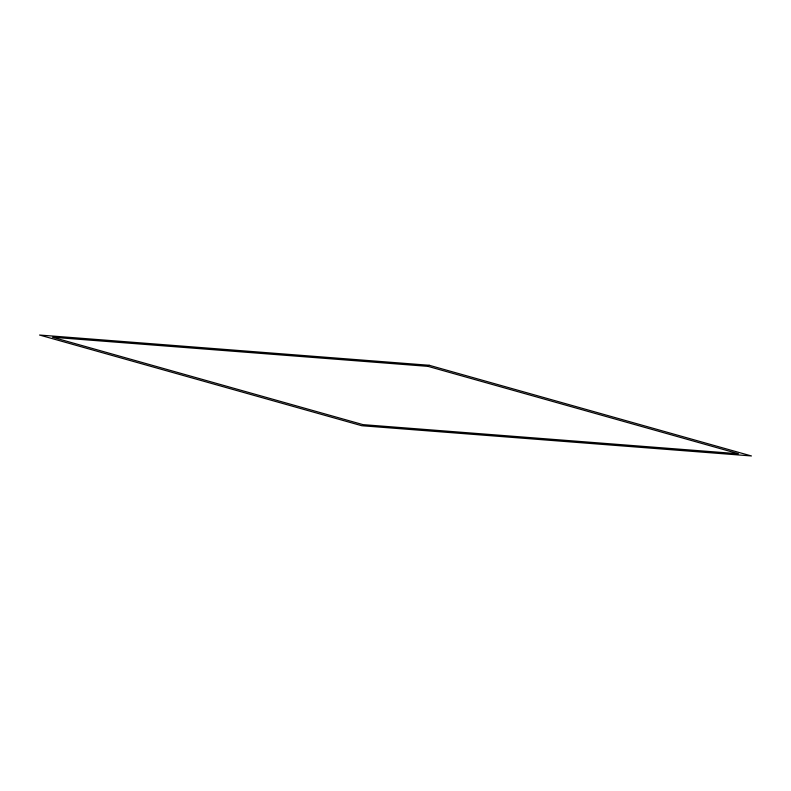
<?xml version="1.0" encoding="UTF-8"?>
<svg xmlns="http://www.w3.org/2000/svg" width="791" height="791" viewBox="0 0 791 791"><rect width="100%" height="100%" fill="white"/><g stroke="black" fill="none" stroke-linecap="round" stroke-linejoin="round"><path stroke-width="1.19" d="M429.177 365.264L39.55 335.038L361.823 425.736L751.45 455.962L429.177 365.264M427.961 366.362L52.503 337.243L363.039 424.638L738.497 453.757L427.961 366.362"/></g></svg>
